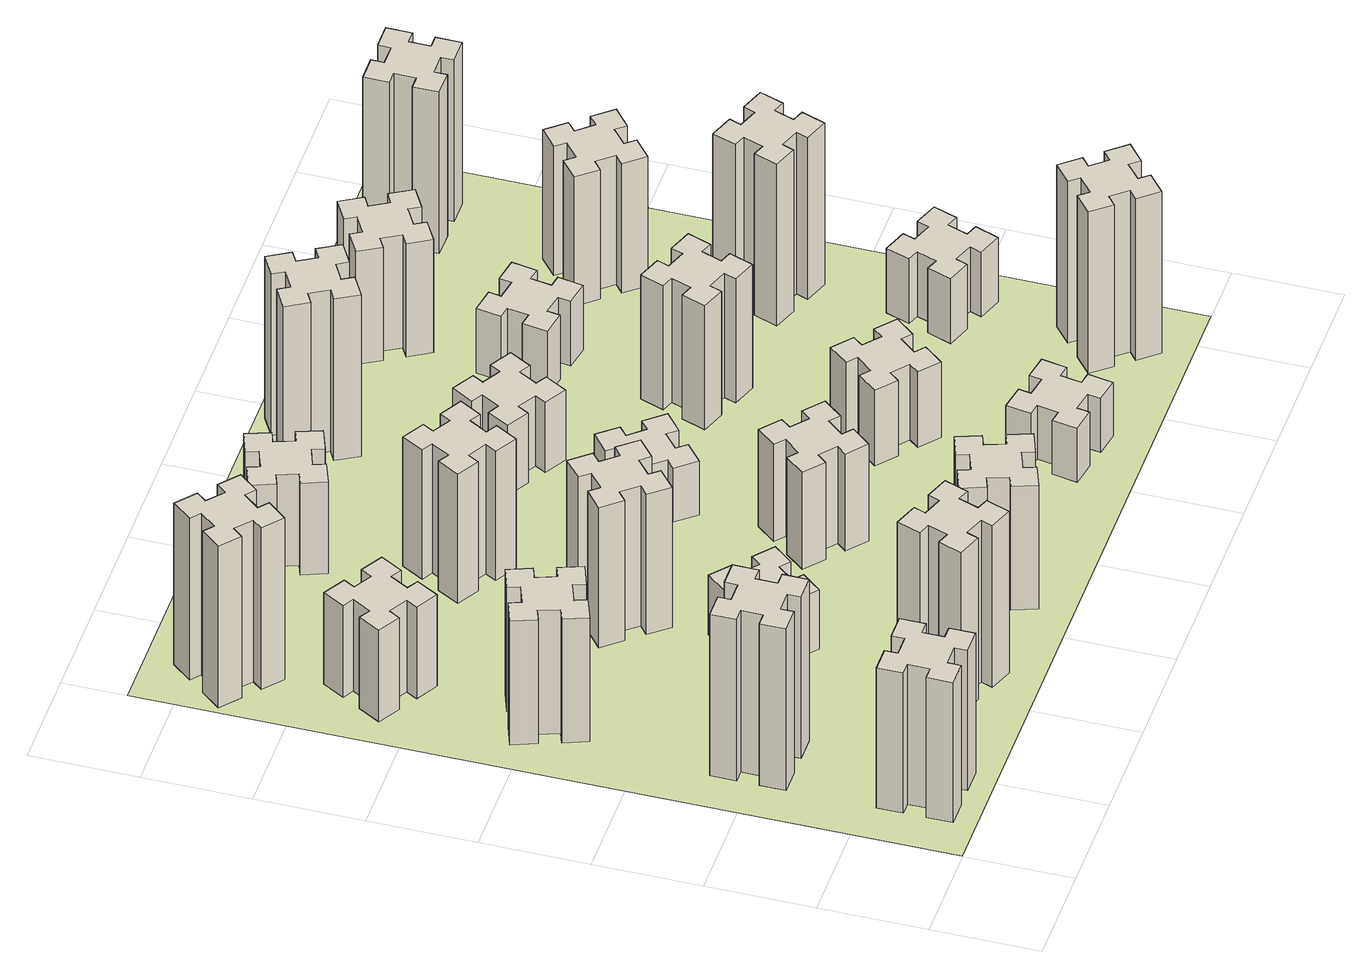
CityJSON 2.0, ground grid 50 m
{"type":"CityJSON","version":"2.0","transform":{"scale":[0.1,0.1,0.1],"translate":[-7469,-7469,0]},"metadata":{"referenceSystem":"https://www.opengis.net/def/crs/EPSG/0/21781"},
"CityObjects":{
"building1":{"type":"Building","attributes":{"class":"1000","function":"1000","usage":"1000","yearOfConstruction":2016,"roofType":"1000","measuredHeight":78,"storeysAboveGround":30,"storeysBelowGround":0},"geometry":[{"type":"Solid","lod":"1","boundaries":[[[[0,1,2,3,4,5,6,7,8,9,10,11,12,13,14,15,16,17,18,19]],[[17,16,20,21]],[[16,15,22,20]],[[15,14,23,22]],[[14,13,24,23]],[[13,12,25,24]],[[12,11,26,25]],[[11,10,27,26]],[[10,9,28,27]],[[9,8,29,28]],[[8,7,30,29]],[[7,6,31,30]],[[6,5,32,31]],[[5,4,33,32]],[[4,3,34,33]],[[3,2,35,34]],[[2,1,36,35]],[[1,0,37,36]],[[0,19,38,37]],[[19,18,39,38]],[[18,17,21,39]],[[24,25,26,27,28,29,30,31,32,33,34,35,36,37,38,39,21,20,22,23]]]]}]},
"building2":{"type":"Building","attributes":{"class":"1000","function":"1000","usage":"1000","yearOfConstruction":2016,"roofType":"1000","measuredHeight":90,"storeysAboveGround":30,"storeysBelowGround":0},"geometry":[{"type":"Solid","lod":"1","boundaries":[[[[40,41,42,43,44,45,46,47,48,49,50,51,52,53,54,55,56,57,58,59]],[[57,56,60,61]],[[56,55,62,60]],[[55,54,63,62]],[[54,53,64,63]],[[53,52,65,64]],[[52,51,66,65]],[[51,50,67,66]],[[50,49,68,67]],[[49,48,69,68]],[[48,47,70,69]],[[47,46,71,70]],[[46,45,72,71]],[[45,44,73,72]],[[44,43,74,73]],[[43,42,75,74]],[[42,41,76,75]],[[41,40,77,76]],[[40,59,78,77]],[[59,58,79,78]],[[58,57,61,79]],[[64,65,66,67,68,69,70,71,72,73,74,75,76,77,78,79,61,60,62,63]]]]}]},
"building3":{"type":"Building","attributes":{"class":"1000","function":"1000","usage":"1000","yearOfConstruction":2016,"roofType":"1000","measuredHeight":69,"storeysAboveGround":30,"storeysBelowGround":0},"geometry":[{"type":"Solid","lod":"1","boundaries":[[[[80,81,82,83,84,85,86,87,88,89,90,91,92,93,94,95,96,97,98,99]],[[97,96,100,101]],[[96,95,102,100]],[[95,94,103,102]],[[94,93,104,103]],[[93,92,105,104]],[[92,91,106,105]],[[91,90,107,106]],[[90,89,108,107]],[[89,88,109,108]],[[88,87,110,109]],[[87,86,111,110]],[[86,85,112,111]],[[85,84,113,112]],[[84,83,114,113]],[[83,82,115,114]],[[82,81,116,115]],[[81,80,117,116]],[[80,99,118,117]],[[99,98,119,118]],[[98,97,101,119]],[[104,105,106,107,108,109,110,111,112,113,114,115,116,117,118,119,101,100,102,103]]]]}]},
"building4":{"type":"Building","attributes":{"class":"1000","function":"1000","usage":"1000","yearOfConstruction":2016,"roofType":"1000","measuredHeight":51,"storeysAboveGround":30,"storeysBelowGround":0},"geometry":[{"type":"Solid","lod":"1","boundaries":[[[[120,121,122,123,124,125,126,127,128,129,130,131,132,133,134,135,136,137,138,139]],[[137,136,140,141]],[[136,135,142,140]],[[135,134,143,142]],[[134,133,144,143]],[[133,132,145,144]],[[132,131,146,145]],[[131,130,147,146]],[[130,129,148,147]],[[129,128,149,148]],[[128,127,150,149]],[[127,126,151,150]],[[126,125,152,151]],[[125,124,153,152]],[[124,123,154,153]],[[123,122,155,154]],[[122,121,156,155]],[[121,120,157,156]],[[120,139,158,157]],[[139,138,159,158]],[[138,137,141,159]],[[144,145,146,147,148,149,150,151,152,153,154,155,156,157,158,159,141,140,142,143]]]]}]},
"building5":{"type":"Building","attributes":{"class":"1000","function":"1000","usage":"1000","yearOfConstruction":2016,"roofType":"1000","measuredHeight":90,"storeysAboveGround":30,"storeysBelowGround":0},"geometry":[{"type":"Solid","lod":"1","boundaries":[[[[160,161,162,163,164,165,166,167,168,169,170,171,172,173,174,175,176,177,178,179]],[[177,176,180,181]],[[176,175,182,180]],[[175,174,183,182]],[[174,173,184,183]],[[173,172,185,184]],[[172,171,186,185]],[[171,170,187,186]],[[170,169,188,187]],[[169,168,189,188]],[[168,167,190,189]],[[167,166,191,190]],[[166,165,192,191]],[[165,164,193,192]],[[164,163,194,193]],[[163,162,195,194]],[[162,161,196,195]],[[161,160,197,196]],[[160,179,198,197]],[[179,178,199,198]],[[178,177,181,199]],[[184,185,186,187,188,189,190,191,192,193,194,195,196,197,198,199,181,180,182,183]]]]}]},
"building6":{"type":"Building","attributes":{"class":"1000","function":"1000","usage":"1000","yearOfConstruction":2016,"roofType":"1000","measuredHeight":90,"storeysAboveGround":30,"storeysBelowGround":0},"geometry":[{"type":"Solid","lod":"1","boundaries":[[[[200,201,202,203,204,205,206,207,208,209,210,211,212,213,214,215,216,217,218,219]],[[217,216,220,221]],[[216,215,222,220]],[[215,214,223,222]],[[214,213,224,223]],[[213,212,225,224]],[[212,211,226,225]],[[211,210,227,226]],[[210,209,228,227]],[[209,208,229,228]],[[208,207,230,229]],[[207,206,231,230]],[[206,205,232,231]],[[205,204,233,232]],[[204,203,234,233]],[[203,202,235,234]],[[202,201,236,235]],[[201,200,237,236]],[[200,219,238,237]],[[219,218,239,238]],[[218,217,221,239]],[[224,225,226,227,228,229,230,231,232,233,234,235,236,237,238,239,221,220,222,223]]]]}]},
"building7":{"type":"Building","attributes":{"class":"1000","function":"1000","usage":"1000","yearOfConstruction":2016,"roofType":"1000","measuredHeight":33,"storeysAboveGround":30,"storeysBelowGround":0},"geometry":[{"type":"Solid","lod":"1","boundaries":[[[[240,241,242,243,244,245,246,247,248,249,250,251,252,253,254,255,256,257,258,259]],[[257,256,260,261]],[[256,255,262,260]],[[255,254,263,262]],[[254,253,264,263]],[[253,252,265,264]],[[252,251,266,265]],[[251,250,267,266]],[[250,249,268,267]],[[249,248,269,268]],[[248,247,270,269]],[[247,246,271,270]],[[246,245,272,271]],[[245,244,273,272]],[[244,243,274,273]],[[243,242,275,274]],[[242,241,276,275]],[[241,240,277,276]],[[240,259,278,277]],[[259,258,279,278]],[[258,257,261,279]],[[264,265,266,267,268,269,270,271,272,273,274,275,276,277,278,279,261,260,262,263]]]]}]},
"building8":{"type":"Building","attributes":{"class":"1000","function":"1000","usage":"1000","yearOfConstruction":2016,"roofType":"1000","measuredHeight":78,"storeysAboveGround":30,"storeysBelowGround":0},"geometry":[{"type":"Solid","lod":"1","boundaries":[[[[280,281,282,283,284,285,286,287,288,289,290,291,292,293,294,295,296,297,298,299]],[[297,296,300,301]],[[296,295,302,300]],[[295,294,303,302]],[[294,293,304,303]],[[293,292,305,304]],[[292,291,306,305]],[[291,290,307,306]],[[290,289,308,307]],[[289,288,309,308]],[[288,287,310,309]],[[287,286,311,310]],[[286,285,312,311]],[[285,284,313,312]],[[284,283,314,313]],[[283,282,315,314]],[[282,281,316,315]],[[281,280,317,316]],[[280,299,318,317]],[[299,298,319,318]],[[298,297,301,319]],[[304,305,306,307,308,309,310,311,312,313,314,315,316,317,318,319,301,300,302,303]]]]}]},
"building9":{"type":"Building","attributes":{"class":"1000","function":"1000","usage":"1000","yearOfConstruction":2016,"roofType":"1000","measuredHeight":69,"storeysAboveGround":30,"storeysBelowGround":0},"geometry":[{"type":"Solid","lod":"1","boundaries":[[[[320,321,322,323,324,325,326,327,328,329,330,331,332,333,334,335,336,337,338,339]],[[337,336,340,341]],[[336,335,342,340]],[[335,334,343,342]],[[334,333,344,343]],[[333,332,345,344]],[[332,331,346,345]],[[331,330,347,346]],[[330,329,348,347]],[[329,328,349,348]],[[328,327,350,349]],[[327,326,351,350]],[[326,325,352,351]],[[325,324,353,352]],[[324,323,354,353]],[[323,322,355,354]],[[322,321,356,355]],[[321,320,357,356]],[[320,339,358,357]],[[339,338,359,358]],[[338,337,341,359]],[[344,345,346,347,348,349,350,351,352,353,354,355,356,357,358,359,341,340,342,343]]]]}]},
"building10":{"type":"Building","attributes":{"class":"1000","function":"1000","usage":"1000","yearOfConstruction":2016,"roofType":"1000","measuredHeight":72,"storeysAboveGround":30,"storeysBelowGround":0},"geometry":[{"type":"Solid","lod":"1","boundaries":[[[[360,361,362,363,364,365,366,367,368,369,370,371,372,373,374,375,376,377,378,379]],[[377,376,380,381]],[[376,375,382,380]],[[375,374,383,382]],[[374,373,384,383]],[[373,372,385,384]],[[372,371,386,385]],[[371,370,387,386]],[[370,369,388,387]],[[369,368,389,388]],[[368,367,390,389]],[[367,366,391,390]],[[366,365,392,391]],[[365,364,393,392]],[[364,363,394,393]],[[363,362,395,394]],[[362,361,396,395]],[[361,360,397,396]],[[360,379,398,397]],[[379,378,399,398]],[[378,377,381,399]],[[384,385,386,387,388,389,390,391,392,393,394,395,396,397,398,399,381,380,382,383]]]]}]},
"building11":{"type":"Building","attributes":{"class":"1000","function":"1000","usage":"1000","yearOfConstruction":2016,"roofType":"1000","measuredHeight":51,"storeysAboveGround":30,"storeysBelowGround":0},"geometry":[{"type":"Solid","lod":"1","boundaries":[[[[400,401,402,403,404,405,406,407,408,409,410,411,412,413,414,415,416,417,418,419]],[[417,416,420,421]],[[416,415,422,420]],[[415,414,423,422]],[[414,413,424,423]],[[413,412,425,424]],[[412,411,426,425]],[[411,410,427,426]],[[410,409,428,427]],[[409,408,429,428]],[[408,407,430,429]],[[407,406,431,430]],[[406,405,432,431]],[[405,404,433,432]],[[404,403,434,433]],[[403,402,435,434]],[[402,401,436,435]],[[401,400,437,436]],[[400,419,438,437]],[[419,418,439,438]],[[418,417,421,439]],[[424,425,426,427,428,429,430,431,432,433,434,435,436,437,438,439,421,420,422,423]]]]}]},
"building12":{"type":"Building","attributes":{"class":"1000","function":"1000","usage":"1000","yearOfConstruction":2016,"roofType":"1000","measuredHeight":54,"storeysAboveGround":30,"storeysBelowGround":0},"geometry":[{"type":"Solid","lod":"1","boundaries":[[[[440,441,442,443,444,445,446,447,448,449,450,451,452,453,454,455,456,457,458,459]],[[457,456,460,461]],[[456,455,462,460]],[[455,454,463,462]],[[454,453,464,463]],[[453,452,465,464]],[[452,451,466,465]],[[451,450,467,466]],[[450,449,468,467]],[[449,448,469,468]],[[448,447,470,469]],[[447,446,471,470]],[[446,445,472,471]],[[445,444,473,472]],[[444,443,474,473]],[[443,442,475,474]],[[442,441,476,475]],[[441,440,477,476]],[[440,459,478,477]],[[459,458,479,478]],[[458,457,461,479]],[[464,465,466,467,468,469,470,471,472,473,474,475,476,477,478,479,461,460,462,463]]]]}]},
"building13":{"type":"Building","attributes":{"class":"1000","function":"1000","usage":"1000","yearOfConstruction":2016,"roofType":"1000","measuredHeight":30,"storeysAboveGround":30,"storeysBelowGround":0},"geometry":[{"type":"Solid","lod":"1","boundaries":[[[[480,481,482,483,484,485,486,487,488,489,490,491,492,493,494,495,496,497,498,499]],[[497,496,500,501]],[[496,495,502,500]],[[495,494,503,502]],[[494,493,504,503]],[[493,492,505,504]],[[492,491,506,505]],[[491,490,507,506]],[[490,489,508,507]],[[489,488,509,508]],[[488,487,510,509]],[[487,486,511,510]],[[486,485,512,511]],[[485,484,513,512]],[[484,483,514,513]],[[483,482,515,514]],[[482,481,516,515]],[[481,480,517,516]],[[480,499,518,517]],[[499,498,519,518]],[[498,497,501,519]],[[504,505,506,507,508,509,510,511,512,513,514,515,516,517,518,519,501,500,502,503]]]]}]},
"building14":{"type":"Building","attributes":{"class":"1000","function":"1000","usage":"1000","yearOfConstruction":2016,"roofType":"1000","measuredHeight":39,"storeysAboveGround":30,"storeysBelowGround":0},"geometry":[{"type":"Solid","lod":"1","boundaries":[[[[520,521,522,523,524,525,526,527,528,529,530,531,532,533,534,535,536,537,538,539]],[[537,536,540,541]],[[536,535,542,540]],[[535,534,543,542]],[[534,533,544,543]],[[533,532,545,544]],[[532,531,546,545]],[[531,530,547,546]],[[530,529,548,547]],[[529,528,549,548]],[[528,527,550,549]],[[527,526,551,550]],[[526,525,552,551]],[[525,524,553,552]],[[524,523,554,553]],[[523,522,555,554]],[[522,521,556,555]],[[521,520,557,556]],[[520,539,558,557]],[[539,538,559,558]],[[538,537,541,559]],[[544,545,546,547,548,549,550,551,552,553,554,555,556,557,558,559,541,540,542,543]]]]}]},
"building15":{"type":"Building","attributes":{"class":"1000","function":"1000","usage":"1000","yearOfConstruction":2016,"roofType":"1000","measuredHeight":30,"storeysAboveGround":30,"storeysBelowGround":0},"geometry":[{"type":"Solid","lod":"1","boundaries":[[[[560,561,562,563,564,565,566,567,568,569,570,571,572,573,574,575,576,577,578,579]],[[577,576,580,581]],[[576,575,582,580]],[[575,574,583,582]],[[574,573,584,583]],[[573,572,585,584]],[[572,571,586,585]],[[571,570,587,586]],[[570,569,588,587]],[[569,568,589,588]],[[568,567,590,589]],[[567,566,591,590]],[[566,565,592,591]],[[565,564,593,592]],[[564,563,594,593]],[[563,562,595,594]],[[562,561,596,595]],[[561,560,597,596]],[[560,579,598,597]],[[579,578,599,598]],[[578,577,581,599]],[[584,585,586,587,588,589,590,591,592,593,594,595,596,597,598,599,581,580,582,583]]]]}]},
"building16":{"type":"Building","attributes":{"class":"1000","function":"1000","usage":"1000","yearOfConstruction":2016,"roofType":"1000","measuredHeight":90,"storeysAboveGround":30,"storeysBelowGround":0},"geometry":[{"type":"Solid","lod":"1","boundaries":[[[[600,601,602,603,604,605,606,607,608,609,610,611,612,613,614,615,616,617,618,619]],[[617,616,620,621]],[[616,615,622,620]],[[615,614,623,622]],[[614,613,624,623]],[[613,612,625,624]],[[612,611,626,625]],[[611,610,627,626]],[[610,609,628,627]],[[609,608,629,628]],[[608,607,630,629]],[[607,606,631,630]],[[606,605,632,631]],[[605,604,633,632]],[[604,603,634,633]],[[603,602,635,634]],[[602,601,636,635]],[[601,600,637,636]],[[600,619,638,637]],[[619,618,639,638]],[[618,617,621,639]],[[624,625,626,627,628,629,630,631,632,633,634,635,636,637,638,639,621,620,622,623]]]]}]},
"building17":{"type":"Building","attributes":{"class":"1000","function":"1000","usage":"1000","yearOfConstruction":2016,"roofType":"1000","measuredHeight":42,"storeysAboveGround":30,"storeysBelowGround":0},"geometry":[{"type":"Solid","lod":"1","boundaries":[[[[640,641,642,643,644,645,646,647,648,649,650,651,652,653,654,655,656,657,658,659]],[[657,656,660,661]],[[656,655,662,660]],[[655,654,663,662]],[[654,653,664,663]],[[653,652,665,664]],[[652,651,666,665]],[[651,650,667,666]],[[650,649,668,667]],[[649,648,669,668]],[[648,647,670,669]],[[647,646,671,670]],[[646,645,672,671]],[[645,644,673,672]],[[644,643,674,673]],[[643,642,675,674]],[[642,641,676,675]],[[641,640,677,676]],[[640,659,678,677]],[[659,658,679,678]],[[658,657,661,679]],[[664,665,666,667,668,669,670,671,672,673,674,675,676,677,678,679,661,660,662,663]]]]}]},
"building18":{"type":"Building","attributes":{"class":"1000","function":"1000","usage":"1000","yearOfConstruction":2016,"roofType":"1000","measuredHeight":69,"storeysAboveGround":30,"storeysBelowGround":0},"geometry":[{"type":"Solid","lod":"1","boundaries":[[[[680,681,682,683,684,685,686,687,688,689,690,691,692,693,694,695,696,697,698,699]],[[697,696,700,701]],[[696,695,702,700]],[[695,694,703,702]],[[694,693,704,703]],[[693,692,705,704]],[[692,691,706,705]],[[691,690,707,706]],[[690,689,708,707]],[[689,688,709,708]],[[688,687,710,709]],[[687,686,711,710]],[[686,685,712,711]],[[685,684,713,712]],[[684,683,714,713]],[[683,682,715,714]],[[682,681,716,715]],[[681,680,717,716]],[[680,699,718,717]],[[699,698,719,718]],[[698,697,701,719]],[[704,705,706,707,708,709,710,711,712,713,714,715,716,717,718,719,701,700,702,703]]]]}]},
"building19":{"type":"Building","attributes":{"class":"1000","function":"1000","usage":"1000","yearOfConstruction":2016,"roofType":"1000","measuredHeight":36,"storeysAboveGround":30,"storeysBelowGround":0},"geometry":[{"type":"Solid","lod":"1","boundaries":[[[[720,721,722,723,724,725,726,727,728,729,730,731,732,733,734,735,736,737,738,739]],[[737,736,740,741]],[[736,735,742,740]],[[735,734,743,742]],[[734,733,744,743]],[[733,732,745,744]],[[732,731,746,745]],[[731,730,747,746]],[[730,729,748,747]],[[729,728,749,748]],[[728,727,750,749]],[[727,726,751,750]],[[726,725,752,751]],[[725,724,753,752]],[[724,723,754,753]],[[723,722,755,754]],[[722,721,756,755]],[[721,720,757,756]],[[720,739,758,757]],[[739,738,759,758]],[[738,737,741,759]],[[744,745,746,747,748,749,750,751,752,753,754,755,756,757,758,759,741,740,742,743]]]]}]},
"building20":{"type":"Building","attributes":{"class":"1000","function":"1000","usage":"1000","yearOfConstruction":2016,"roofType":"1000","measuredHeight":90,"storeysAboveGround":30,"storeysBelowGround":0},"geometry":[{"type":"Solid","lod":"1","boundaries":[[[[760,761,762,763,764,765,766,767,768,769,770,771,772,773,774,775,776,777,778,779]],[[777,776,780,781]],[[776,775,782,780]],[[775,774,783,782]],[[774,773,784,783]],[[773,772,785,784]],[[772,771,786,785]],[[771,770,787,786]],[[770,769,788,787]],[[769,768,789,788]],[[768,767,790,789]],[[767,766,791,790]],[[766,765,792,791]],[[765,764,793,792]],[[764,763,794,793]],[[763,762,795,794]],[[762,761,796,795]],[[761,760,797,796]],[[760,779,798,797]],[[779,778,799,798]],[[778,777,781,799]],[[784,785,786,787,788,789,790,791,792,793,794,795,796,797,798,799,781,780,782,783]]]]}]},
"building21":{"type":"Building","attributes":{"class":"1000","function":"1000","usage":"1000","yearOfConstruction":2016,"roofType":"1000","measuredHeight":63,"storeysAboveGround":30,"storeysBelowGround":0},"geometry":[{"type":"Solid","lod":"1","boundaries":[[[[800,801,802,803,804,805,806,807,808,809,810,811,812,813,814,815,816,817,818,819]],[[817,816,820,821]],[[816,815,822,820]],[[815,814,823,822]],[[814,813,824,823]],[[813,812,825,824]],[[812,811,826,825]],[[811,810,827,826]],[[810,809,828,827]],[[809,808,829,828]],[[808,807,830,829]],[[807,806,831,830]],[[806,805,832,831]],[[805,804,833,832]],[[804,803,834,833]],[[803,802,835,834]],[[802,801,836,835]],[[801,800,837,836]],[[800,819,838,837]],[[819,818,839,838]],[[818,817,821,839]],[[824,825,826,827,828,829,830,831,832,833,834,835,836,837,838,839,821,820,822,823]]]]}]},
"building22":{"type":"Building","attributes":{"class":"1000","function":"1000","usage":"1000","yearOfConstruction":2016,"roofType":"1000","measuredHeight":36,"storeysAboveGround":30,"storeysBelowGround":0},"geometry":[{"type":"Solid","lod":"1","boundaries":[[[[840,841,842,843,844,845,846,847,848,849,850,851,852,853,854,855,856,857,858,859]],[[857,856,860,861]],[[856,855,862,860]],[[855,854,863,862]],[[854,853,864,863]],[[853,852,865,864]],[[852,851,866,865]],[[851,850,867,866]],[[850,849,868,867]],[[849,848,869,868]],[[848,847,870,869]],[[847,846,871,870]],[[846,845,872,871]],[[845,844,873,872]],[[844,843,874,873]],[[843,842,875,874]],[[842,841,876,875]],[[841,840,877,876]],[[840,859,878,877]],[[859,858,879,878]],[[858,857,861,879]],[[864,865,866,867,868,869,870,871,872,873,874,875,876,877,878,879,861,860,862,863]]]]}]},
"building23":{"type":"Building","attributes":{"class":"1000","function":"1000","usage":"1000","yearOfConstruction":2016,"roofType":"1000","measuredHeight":90,"storeysAboveGround":30,"storeysBelowGround":0},"geometry":[{"type":"Solid","lod":"1","boundaries":[[[[880,881,882,883,884,885,886,887,888,889,890,891,892,893,894,895,896,897,898,899]],[[897,896,900,901]],[[896,895,902,900]],[[895,894,903,902]],[[894,893,904,903]],[[893,892,905,904]],[[892,891,906,905]],[[891,890,907,906]],[[890,889,908,907]],[[889,888,909,908]],[[888,887,910,909]],[[887,886,911,910]],[[886,885,912,911]],[[885,884,913,912]],[[884,883,914,913]],[[883,882,915,914]],[[882,881,916,915]],[[881,880,917,916]],[[880,899,918,917]],[[899,898,919,918]],[[898,897,901,919]],[[904,905,906,907,908,909,910,911,912,913,914,915,916,917,918,919,901,900,902,903]]]]}]},
"building24":{"type":"Building","attributes":{"class":"1000","function":"1000","usage":"1000","yearOfConstruction":2016,"roofType":"1000","measuredHeight":72,"storeysAboveGround":30,"storeysBelowGround":0},"geometry":[{"type":"Solid","lod":"1","boundaries":[[[[920,921,922,923,924,925,926,927,928,929,930,931,932,933,934,935,936,937,938,939]],[[937,936,940,941]],[[936,935,942,940]],[[935,934,943,942]],[[934,933,944,943]],[[933,932,945,944]],[[932,931,946,945]],[[931,930,947,946]],[[930,929,948,947]],[[929,928,949,948]],[[928,927,950,949]],[[927,926,951,950]],[[926,925,952,951]],[[925,924,953,952]],[[924,923,954,953]],[[923,922,955,954]],[[922,921,956,955]],[[921,920,957,956]],[[920,939,958,957]],[[939,938,959,958]],[[938,937,941,959]],[[944,945,946,947,948,949,950,951,952,953,954,955,956,957,958,959,941,940,942,943]]]]}]},
"building25":{"type":"Building","attributes":{"class":"1000","function":"1000","usage":"1000","yearOfConstruction":2016,"roofType":"1000","measuredHeight":90,"storeysAboveGround":30,"storeysBelowGround":0},"geometry":[{"type":"Solid","lod":"1","boundaries":[[[[960,961,962,963,964,965,966,967,968,969,970,971,972,973,974,975,976,977,978,979]],[[977,976,980,981]],[[976,975,982,980]],[[975,974,983,982]],[[974,973,984,983]],[[973,972,985,984]],[[972,971,986,985]],[[971,970,987,986]],[[970,969,988,987]],[[969,968,989,988]],[[968,967,990,989]],[[967,966,991,990]],[[966,965,992,991]],[[965,964,993,992]],[[964,963,994,993]],[[963,962,995,994]],[[962,961,996,995]],[[961,960,997,996]],[[960,979,998,997]],[[979,978,999,998]],[[978,977,981,999]],[[984,985,986,987,988,989,990,991,992,993,994,995,996,997,998,999,981,980,982,983]]]]}]},
"landuse1":{"type":"LandUse","attributes":{"name":"plot1","function":"1010"},"geometry":[{"type":"MultiSurface","lod":"1","boundaries":[[[1000,1001,1002,1003]]]}]}
},
"vertices":[
[265,325,0],[265,225,0],[205,225,0],[205,105,0],[325,105,0],[325,165,0],[425,165,0],[425,105,0],[545,105,0],[545,225,0],[485,225,0],[485,325,0],[545,325,0],[545,445,0],[425,445,0],[425,385,0],[325,385,0],[325,445,0],[205,445,0],[205,325,0],[325,385,780],[325,445,780],[425,385,780],[425,445,780],[545,445,780],[545,325,780],[485,325,780],[485,225,780],[545,225,780],[545,105,780],[425,105,780],[425,165,780],[325,165,780],[325,105,780],[205,105,780],[205,225,780],[265,225,780],[265,325,780],[205,325,780],[205,445,780],
[265,1065,0],[265,965,0],[205,965,0],[205,845,0],[325,845,0],[325,905,0],[425,905,0],[425,845,0],[545,845,0],[545,965,0],[485,965,0],[485,1065,0],[545,1065,0],[545,1185,0],[425,1185,0],[425,1125,0],[325,1125,0],[325,1185,0],[205,1185,0],[205,1065,0],[325,1125,900],[325,1185,900],[425,1125,900],[425,1185,900],[545,1185,900],[545,1065,900],[485,1065,900],[485,965,900],[545,965,900],[545,845,900],[425,845,900],[425,905,900],[325,905,900],[325,845,900],[205,845,900],[205,965,900],[265,965,900],[265,1065,900],[205,1065,900],[205,1185,900],
[366,1835,0],[460,1869,0],[480,1813,0],[593,1854,0],[552,1967,0],[496,1946,0],[462,2040,0],[518,2060,0],[477,2173,0],[364,2132,0],[385,2076,0],[291,2042,0],[270,2098,0],[157,2057,0],[199,1944,0],[255,1965,0],[289,1871,0],[233,1850,0],[274,1737,0],[387,1779,0],[289,1871,690],[233,1850,690],[255,1965,690],[199,1944,690],[157,2057,690],[270,2098,690],[291,2042,690],[385,2076,690],[364,2132,690],[477,2173,690],[518,2060,690],[462,2040,690],[496,1946,690],[552,1967,690],[593,1854,690],[480,1813,690],[460,1869,690],[366,1835,690],[387,1779,690],[274,1737,690],
[446,2597,0],[496,2684,0],[548,2654,0],[608,2758,0],[504,2818,0],[474,2766,0],[387,2816,0],[417,2868,0],[313,2928,0],[253,2824,0],[305,2794,0],[255,2707,0],[203,2737,0],[143,2633,0],[247,2573,0],[277,2625,0],[364,2575,0],[334,2523,0],[438,2463,0],[498,2567,0],[364,2575,510],[334,2523,510],[277,2625,510],[247,2573,510],[143,2633,510],[203,2737,510],[255,2707,510],[305,2794,510],[253,2824,510],[313,2928,510],[417,2868,510],[387,2816,510],[474,2766,510],[504,2818,510],[608,2758,510],[548,2654,510],[496,2684,510],[446,2597,510],[498,2567,510],[438,2463,510],
[1029,460,0],[995,366,0],[939,387,0],[897,274,0],[1010,233,0],[1031,289,0],[1125,255,0],[1104,199,0],[1217,157,0],[1258,270,0],[1202,291,0],[1236,385,0],[1292,364,0],[1333,477,0],[1220,518,0],[1200,462,0],[1106,496,0],[1127,552,0],[1014,593,0],[973,480,0],[1106,496,900],[1127,552,900],[1200,462,900],[1220,518,900],[1333,477,900],[1292,364,900],[1236,385,900],[1202,291,900],[1258,270,900],[1217,157,900],[1104,199,900],[1125,255,900],[1031,289,900],[1010,233,900],[897,274,900],[939,387,900],[995,366,900],[1029,460,900],[973,480,900],[1014,593,900],
[384,3387,0],[308,3452,0],[346,3498,0],[254,3575,0],[177,3483,0],[223,3444,0],[159,3368,0],[113,3406,0],[36,3314,0],[128,3237,0],[166,3283,0],[243,3219,0],[204,3173,0],[296,3096,0],[373,3188,0],[327,3226,0],[392,3303,0],[438,3264,0],[515,3356,0],[423,3433,0],[392,3303,900],[438,3264,900],[327,3226,900],[373,3188,900],[296,3096,900],[204,3173,900],[243,3219,900],[166,3283,900],[128,3237,900],[36,3314,900],[113,3406,900],[159,3368,900],[223,3444,900],[177,3483,900],[254,3575,900],[346,3498,900],[308,3452,900],[384,3387,900],[423,3433,900],[515,3356,900],
[1224,1267,0],[1148,1332,0],[1186,1378,0],[1094,1455,0],[1017,1363,0],[1063,1324,0],[999,1248,0],[953,1286,0],[876,1194,0],[968,1117,0],[1006,1163,0],[1083,1099,0],[1044,1053,0],[1136,976,0],[1213,1068,0],[1167,1106,0],[1232,1183,0],[1278,1144,0],[1355,1236,0],[1263,1313,0],[1232,1183,330],[1278,1144,330],[1167,1106,330],[1213,1068,330],[1136,976,330],[1044,1053,330],[1083,1099,330],[1006,1163,330],[968,1117,330],[876,1194,330],[953,1286,330],[999,1248,330],[1063,1324,330],[1017,1363,330],[1094,1455,330],[1186,1378,330],[1148,1332,330],[1224,1267,330],[1263,1313,330],[1355,1236,330],
[1083,1972,0],[1006,1907,0],[968,1953,0],[876,1876,0],[953,1784,0],[999,1823,0],[1063,1746,0],[1017,1708,0],[1094,1616,0],[1186,1693,0],[1148,1739,0],[1224,1803,0],[1263,1757,0],[1355,1834,0],[1278,1926,0],[1232,1888,0],[1167,1964,0],[1213,2003,0],[1136,2095,0],[1044,2018,0],[1167,1964,780],[1213,2003,780],[1232,1888,780],[1278,1926,780],[1355,1834,780],[1263,1757,780],[1224,1803,780],[1148,1739,780],[1186,1693,780],[1094,1616,780],[1017,1708,780],[1063,1746,780],[999,1823,780],[953,1784,780],[876,1876,780],[968,1953,780],[1006,1907,780],[1083,1972,780],[1044,2018,780],[1136,2095,780],
[1765,496,0],[1671,462,0],[1650,518,0],[1537,477,0],[1579,364,0],[1635,385,0],[1669,291,0],[1613,270,0],[1654,157,0],[1767,199,0],[1746,255,0],[1840,289,0],[1860,233,0],[1973,274,0],[1932,387,0],[1876,366,0],[1842,460,0],[1898,480,0],[1857,593,0],[1744,552,0],[1842,460,690],[1898,480,690],[1876,366,690],[1932,387,690],[1973,274,690],[1860,233,690],[1840,289,690],[1746,255,690],[1767,199,690],[1654,157,690],[1613,270,690],[1669,291,690],[1635,385,690],[1579,364,690],[1537,477,690],[1650,518,690],[1671,462,690],[1765,496,690],[1744,552,690],[1857,593,690],
[1314,2666,0],[1227,2716,0],[1257,2768,0],[1153,2828,0],[1093,2724,0],[1145,2694,0],[1095,2607,0],[1043,2637,0],[983,2533,0],[1087,2473,0],[1117,2525,0],[1204,2475,0],[1174,2423,0],[1278,2363,0],[1338,2467,0],[1286,2497,0],[1336,2584,0],[1388,2554,0],[1448,2658,0],[1344,2718,0],[1336,2584,720],[1388,2554,720],[1286,2497,720],[1338,2467,720],[1278,2363,720],[1174,2423,720],[1204,2475,720],[1117,2525,720],[1087,2473,720],[983,2533,720],[1043,2637,720],[1095,2607,720],[1145,2694,720],[1093,2724,720],[1153,2828,720],[1257,2768,720],[1227,2716,720],[1314,2666,720],[1344,2718,720],[1448,2658,720],
[1125,3456,0],[1031,3422,0],[1010,3478,0],[897,3437,0],[939,3324,0],[995,3345,0],[1029,3251,0],[973,3230,0],[1014,3117,0],[1127,3159,0],[1106,3215,0],[1200,3249,0],[1220,3193,0],[1333,3234,0],[1292,3347,0],[1236,3326,0],[1202,3420,0],[1258,3440,0],[1217,3553,0],[1104,3512,0],[1202,3420,510],[1258,3440,510],[1236,3326,510],[1292,3347,510],[1333,3234,510],[1220,3193,510],[1200,3249,510],[1106,3215,510],[1127,3159,510],[1014,3117,510],[973,3230,510],[1029,3251,510],[995,3345,510],[939,3324,510],[897,3437,510],[1010,3478,510],[1031,3422,510],[1125,3456,510],[1104,3512,510],[1217,3553,510],
[1746,1163,0],[1823,1099,0],[1784,1053,0],[1876,976,0],[1953,1068,0],[1907,1106,0],[1972,1183,0],[2018,1144,0],[2095,1236,0],[2003,1313,0],[1964,1267,0],[1888,1332,0],[1926,1378,0],[1834,1455,0],[1757,1363,0],[1803,1324,0],[1739,1248,0],[1693,1286,0],[1616,1194,0],[1708,1117,0],[1739,1248,540],[1693,1286,540],[1803,1324,540],[1757,1363,540],[1834,1455,540],[1926,1378,540],[1888,1332,540],[1964,1267,540],[2003,1313,540],[2095,1236,540],[2018,1144,540],[1972,1183,540],[1907,1106,540],[1953,1068,540],[1876,976,540],[1784,1053,540],[1823,1099,540],[1746,1163,540],[1708,1117,540],[1616,1194,540],
[1972,1988,0],[1907,2064,0],[1953,2103,0],[1876,2195,0],[1784,2118,0],[1823,2072,0],[1746,2007,0],[1708,2053,0],[1616,1976,0],[1693,1884,0],[1739,1923,0],[1803,1846,0],[1757,1808,0],[1834,1716,0],[1926,1793,0],[1888,1839,0],[1964,1903,0],[2003,1857,0],[2095,1934,0],[2018,2026,0],[1964,1903,300],[2003,1857,300],[1888,1839,300],[1926,1793,300],[1834,1716,300],[1757,1808,300],[1803,1846,300],[1739,1923,300],[1693,1884,300],[1616,1976,300],[1708,2053,300],[1746,2007,300],[1823,2072,300],[1784,2118,300],[1876,2195,300],[1953,2103,300],[1907,2064,300],[1972,1988,300],[2018,2026,300],[2095,1934,300],
[2026,2497,0],[2076,2584,0],[2128,2554,0],[2188,2658,0],[2084,2718,0],[2054,2666,0],[1967,2716,0],[1997,2768,0],[1893,2828,0],[1833,2724,0],[1885,2694,0],[1835,2607,0],[1783,2637,0],[1723,2533,0],[1827,2473,0],[1857,2525,0],[1944,2475,0],[1914,2423,0],[2018,2363,0],[2078,2467,0],[1944,2475,390],[1914,2423,390],[1857,2525,390],[1827,2473,390],[1723,2533,390],[1783,2637,390],[1835,2607,390],[1885,2694,390],[1833,2724,390],[1893,2828,390],[1997,2768,390],[1967,2716,390],[2054,2666,390],[2084,2718,390],[2188,2658,390],[2128,2554,390],[2076,2584,390],[2026,2497,390],[2078,2467,390],[2018,2363,390],
[2596,444,0],[2578,345,0],[2519,356,0],[2498,237,0],[2617,217,0],[2627,276,0],[2725,258,0],[2715,199,0],[2833,178,0],[2854,297,0],[2795,307,0],[2812,405,0],[2871,395,0],[2892,513,0],[2774,534,0],[2764,475,0],[2665,492,0],[2676,551,0],[2557,572,0],[2537,454,0],[2665,492,300],[2676,551,300],[2764,475,300],[2774,534,300],[2892,513,300],[2871,395,300],[2812,405,300],[2795,307,300],[2854,297,300],[2833,178,300],[2715,199,300],[2725,258,300],[2627,276,300],[2617,217,300],[2498,237,300],[2519,356,300],[2578,345,300],[2596,444,300],[2537,454,300],[2557,572,300],
[1844,3556,0],[1757,3506,0],[1727,3558,0],[1623,3498,0],[1683,3394,0],[1735,3424,0],[1785,3337,0],[1733,3307,0],[1793,3203,0],[1897,3263,0],[1867,3315,0],[1954,3365,0],[1984,3313,0],[2088,3373,0],[2028,3477,0],[1976,3447,0],[1926,3534,0],[1978,3564,0],[1918,3668,0],[1814,3608,0],[1926,3534,900],[1978,3564,900],[1976,3447,900],[2028,3477,900],[2088,3373,900],[1984,3313,900],[1954,3365,900],[1867,3315,900],[1897,3263,900],[1793,3203,900],[1733,3307,900],[1785,3337,900],[1735,3424,900],[1683,3394,900],[1623,3498,900],[1727,3558,900],[1757,3506,900],[1844,3556,900],[1814,3608,900],[1918,3668,900],
[2647,1006,0],[2712,1083,0],[2758,1044,0],[2835,1136,0],[2743,1213,0],[2704,1167,0],[2628,1232,0],[2666,1278,0],[2574,1355,0],[2497,1263,0],[2543,1224,0],[2479,1148,0],[2433,1186,0],[2356,1094,0],[2448,1017,0],[2486,1063,0],[2563,999,0],[2524,953,0],[2616,876,0],[2693,968,0],[2563,999,420],[2524,953,420],[2486,1063,420],[2448,1017,420],[2356,1094,420],[2433,1186,420],[2479,1148,420],[2543,1224,420],[2497,1263,420],[2574,1355,420],[2666,1278,420],[2628,1232,420],[2704,1167,420],[2743,1213,420],[2835,1136,420],[2758,1044,420],[2712,1083,420],[2647,1006,420],[2693,968,420],[2616,876,420],
[2682,1871,0],[2716,1965,0],[2772,1944,0],[2813,2057,0],[2700,2098,0],[2680,2042,0],[2586,2076,0],[2607,2132,0],[2494,2173,0],[2453,2060,0],[2509,2040,0],[2475,1946,0],[2419,1967,0],[2377,1854,0],[2490,1813,0],[2511,1869,0],[2605,1835,0],[2584,1779,0],[2697,1737,0],[2738,1850,0],[2605,1835,690],[2584,1779,690],[2511,1869,690],[2490,1813,690],[2377,1854,690],[2419,1967,690],[2475,1946,690],[2509,2040,690],[2453,2060,690],[2494,2173,690],[2607,2132,690],[2586,2076,690],[2680,2042,690],[2700,2098,690],[2813,2057,690],[2772,1944,690],[2716,1965,690],[2682,1871,690],[2738,1850,690],[2697,1737,690],
[2664,2795,0],[2565,2812,0],[2576,2871,0],[2457,2892,0],[2437,2774,0],[2496,2764,0],[2478,2665,0],[2419,2676,0],[2398,2557,0],[2517,2537,0],[2527,2596,0],[2625,2578,0],[2615,2519,0],[2733,2498,0],[2754,2617,0],[2695,2627,0],[2712,2725,0],[2771,2715,0],[2792,2833,0],[2674,2854,0],[2712,2725,360],[2771,2715,360],[2695,2627,360],[2754,2617,360],[2733,2498,360],[2615,2519,360],[2625,2578,360],[2527,2596,360],[2517,2537,360],[2398,2557,360],[2419,2676,360],[2478,2665,360],[2496,2764,360],[2437,2774,360],[2457,2892,360],[2576,2871,360],[2565,2812,360],[2664,2795,360],[2674,2854,360],[2792,2833,360],
[3468,259,0],[3544,323,0],[3583,277,0],[3675,354,0],[3598,446,0],[3552,408,0],[3487,484,0],[3533,523,0],[3456,615,0],[3364,538,0],[3403,492,0],[3326,427,0],[3288,473,0],[3196,396,0],[3273,304,0],[3319,343,0],[3383,266,0],[3337,228,0],[3414,136,0],[3506,213,0],[3383,266,900],[3337,228,900],[3319,343,900],[3273,304,900],[3196,396,900],[3288,473,900],[3326,427,900],[3403,492,900],[3364,538,900],[3456,615,900],[3533,523,900],[3487,484,900],[3552,408,900],[3598,446,900],[3675,354,900],[3583,277,900],[3544,323,900],[3468,259,900],[3506,213,900],[3414,136,900],
[2716,3347,0],[2666,3434,0],[2718,3464,0],[2658,3568,0],[2554,3508,0],[2584,3456,0],[2497,3406,0],[2467,3458,0],[2363,3398,0],[2423,3294,0],[2475,3324,0],[2525,3237,0],[2473,3207,0],[2533,3103,0],[2637,3163,0],[2607,3215,0],[2694,3265,0],[2724,3213,0],[2828,3273,0],[2768,3377,0],[2694,3265,630],[2724,3213,630],[2607,3215,630],[2637,3163,630],[2533,3103,630],[2473,3207,630],[2525,3237,630],[2475,3324,630],[2423,3294,630],[2363,3398,630],[2467,3458,630],[2497,3406,630],[2584,3456,630],[2554,3508,630],[2658,3568,630],[2718,3464,630],[2666,3434,630],[2716,3347,630],[2768,3377,630],[2828,3273,630],
[3351,1029,0],[3445,995,0],[3424,939,0],[3537,897,0],[3578,1010,0],[3522,1031,0],[3556,1125,0],[3612,1104,0],[3653,1217,0],[3540,1258,0],[3520,1202,0],[3426,1236,0],[3447,1292,0],[3334,1333,0],[3293,1220,0],[3349,1200,0],[3315,1106,0],[3259,1127,0],[3217,1014,0],[3330,973,0],[3315,1106,360],[3259,1127,360],[3349,1200,360],[3293,1220,360],[3334,1333,360],[3447,1292,360],[3426,1236,360],[3520,1202,360],[3540,1258,360],[3653,1217,360],[3612,1104,360],[3556,1125,360],[3522,1031,360],[3578,1010,360],[3537,897,360],[3424,939,360],[3445,995,360],[3351,1029,360],[3330,973,360],[3217,1014,360],
[3422,1771,0],[3456,1865,0],[3512,1844,0],[3553,1957,0],[3440,1998,0],[3420,1942,0],[3326,1976,0],[3347,2032,0],[3234,2073,0],[3193,1960,0],[3249,1940,0],[3215,1846,0],[3159,1867,0],[3117,1754,0],[3230,1713,0],[3251,1769,0],[3345,1735,0],[3324,1679,0],[3437,1637,0],[3478,1750,0],[3345,1735,900],[3324,1679,900],[3251,1769,900],[3230,1713,900],[3117,1754,900],[3159,1867,900],[3215,1846,900],[3249,1940,900],[3193,1960,900],[3234,2073,900],[3347,2032,900],[3326,1976,900],[3420,1942,900],[3440,1998,900],[3553,1957,900],[3512,1844,900],[3456,1865,900],[3422,1771,900],[3478,1750,900],[3437,1637,900],
[3119,2563,0],[3183,2486,0],[3137,2448,0],[3214,2356,0],[3306,2433,0],[3268,2479,0],[3344,2543,0],[3383,2497,0],[3475,2574,0],[3398,2666,0],[3352,2628,0],[3287,2704,0],[3333,2743,0],[3256,2835,0],[3164,2758,0],[3203,2712,0],[3126,2647,0],[3088,2693,0],[2996,2616,0],[3073,2524,0],[3126,2647,720],[3088,2693,720],[3203,2712,720],[3164,2758,720],[3256,2835,720],[3333,2743,720],[3287,2704,720],[3352,2628,720],[3398,2666,720],[3475,2574,720],[3383,2497,720],[3344,2543,720],[3268,2479,720],[3306,2433,720],[3214,2356,720],[3137,2448,720],[3183,2486,720],[3119,2563,720],[3073,2524,720],[2996,2616,720],
[3285,3325,0],[3385,3325,0],[3385,3265,0],[3505,3265,0],[3505,3385,0],[3445,3385,0],[3445,3485,0],[3505,3485,0],[3505,3605,0],[3385,3605,0],[3385,3545,0],[3285,3545,0],[3285,3605,0],[3165,3605,0],[3165,3485,0],[3225,3485,0],[3225,3385,0],[3165,3385,0],[3165,3265,0],[3285,3265,0],[3225,3385,900],[3165,3385,900],[3225,3485,900],[3165,3485,900],[3165,3605,900],[3285,3605,900],[3285,3545,900],[3385,3545,900],[3385,3605,900],[3505,3605,900],[3505,3485,900],[3445,3485,900],[3445,3385,900],[3505,3385,900],[3505,3265,900],[3385,3265,900],[3385,3325,900],[3285,3325,900],[3285,3265,900],[3165,3265,900],
[5,3705,0],[3705,3705,0],[3705,5,0],[5,5,0]
]}
